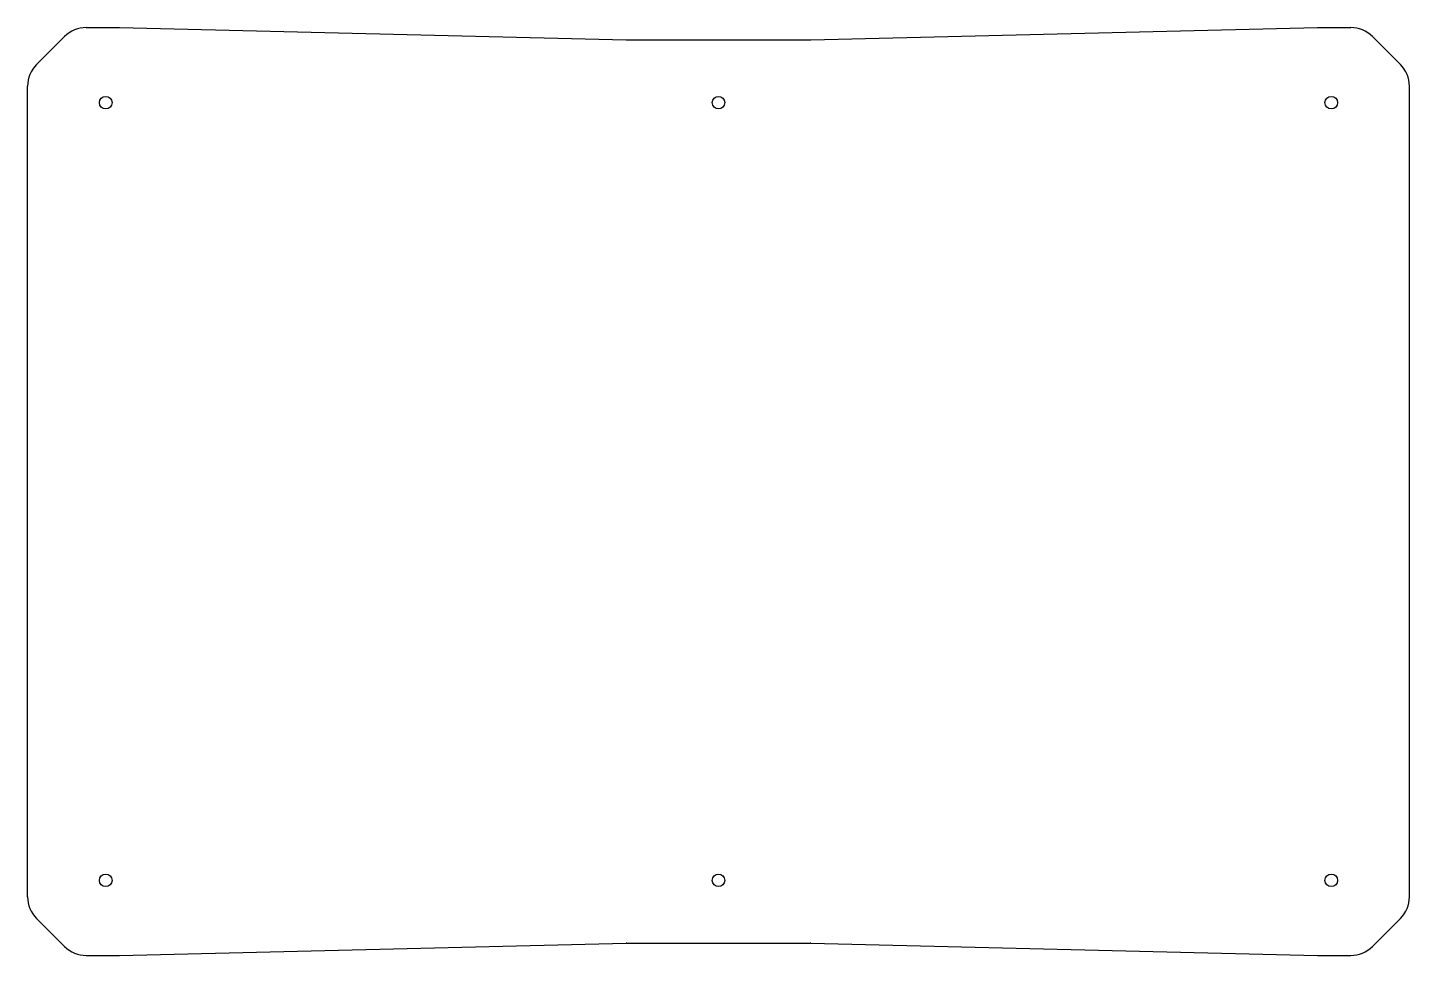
# Model space of a CAD drawing. Header units: millimetres. Extents: x -226 to 226, y -24 to 279.
import ezdxf

# ---------------------------------------------------------------- set-up
doc = ezdxf.new("R2010")
doc.units = ezdxf.units.MM
doc.linetypes.add('CENTERX2', pattern=[20.32, 12.7, -2.54, 2.54, -2.54])

msp = doc.modelspace()

# ---------------------------------------------------------------- linework, layer by layer
at = {"color": 7, "linetype": 'Continuous'}
for p, q in [((-222.57, 266.43), (-213.43, 275.57)), ((-206.36, 278.5), (-195.5, 278.5)), ((-195.5, 278.5), (-30.12, 274.5)), ((30.12, 274.5), (195.5, 278.5)), ((195.5, 278.5), (206.36, 278.5)), ((213.43, 275.57), (222.57, 266.43)), ((-29.88, 274.5), (29.88, 274.5)), ((-225.5, -5.36), (-225.5, 259.36)), ((225.5, -5.36), (225.5, 259.36)), ((-213.43, -21.57), (-222.57, -12.43)), ((213.43, -21.57), (222.57, -12.43)), ((-195.5, -24.5), (-30.12, -20.5)), ((-29.88, -20.5), (29.88, -20.5)), ((30.12, -20.5), (195.5, -24.5)), ((-206.36, -24.5), (-195.5, -24.5)), ((195.5, -24.5), (206.36, -24.5))]:
    msp.add_line(p, q, dxfattribs=at)
at = {"color": 7, "linetype": 'CENTERX2'}
for p, q in [((-225.5, 5.5), (-225.5, 248.5)), ((225.5, 5.5), (225.5, 248.5))]:
    msp.add_line(p, q, dxfattribs=at)
at = {"color": 7, "linetype": 'Continuous'}
for centre in [(-200, 254), (0, 254), (200, 254), (-200, 0), (0, 0), (200, 0)]:
    msp.add_circle(centre, 2.05, dxfattribs=at)
for centre, start, end in [((-206.36, 268.5), 90, 135), ((206.36, 268.5), 45, 90), ((-29.88, 284.5), 268.6155, 270), ((29.88, 284.5), 270, 271.3845), ((-215.5, 259.36), 135, 180), ((215.5, 259.36), 0, 45), ((-215.5, -5.36), 180, 225), ((215.5, -5.36), 315, 0), ((-206.36, -14.5), 225, 270), ((-29.88, -30.5), 90, 91.3845), ((29.88, -30.5), 88.6155, 90), ((206.36, -14.5), 270, 315)]:
    msp.add_arc(centre, 10, start, end, dxfattribs=at)

doc.saveas('drawing.dxf')
